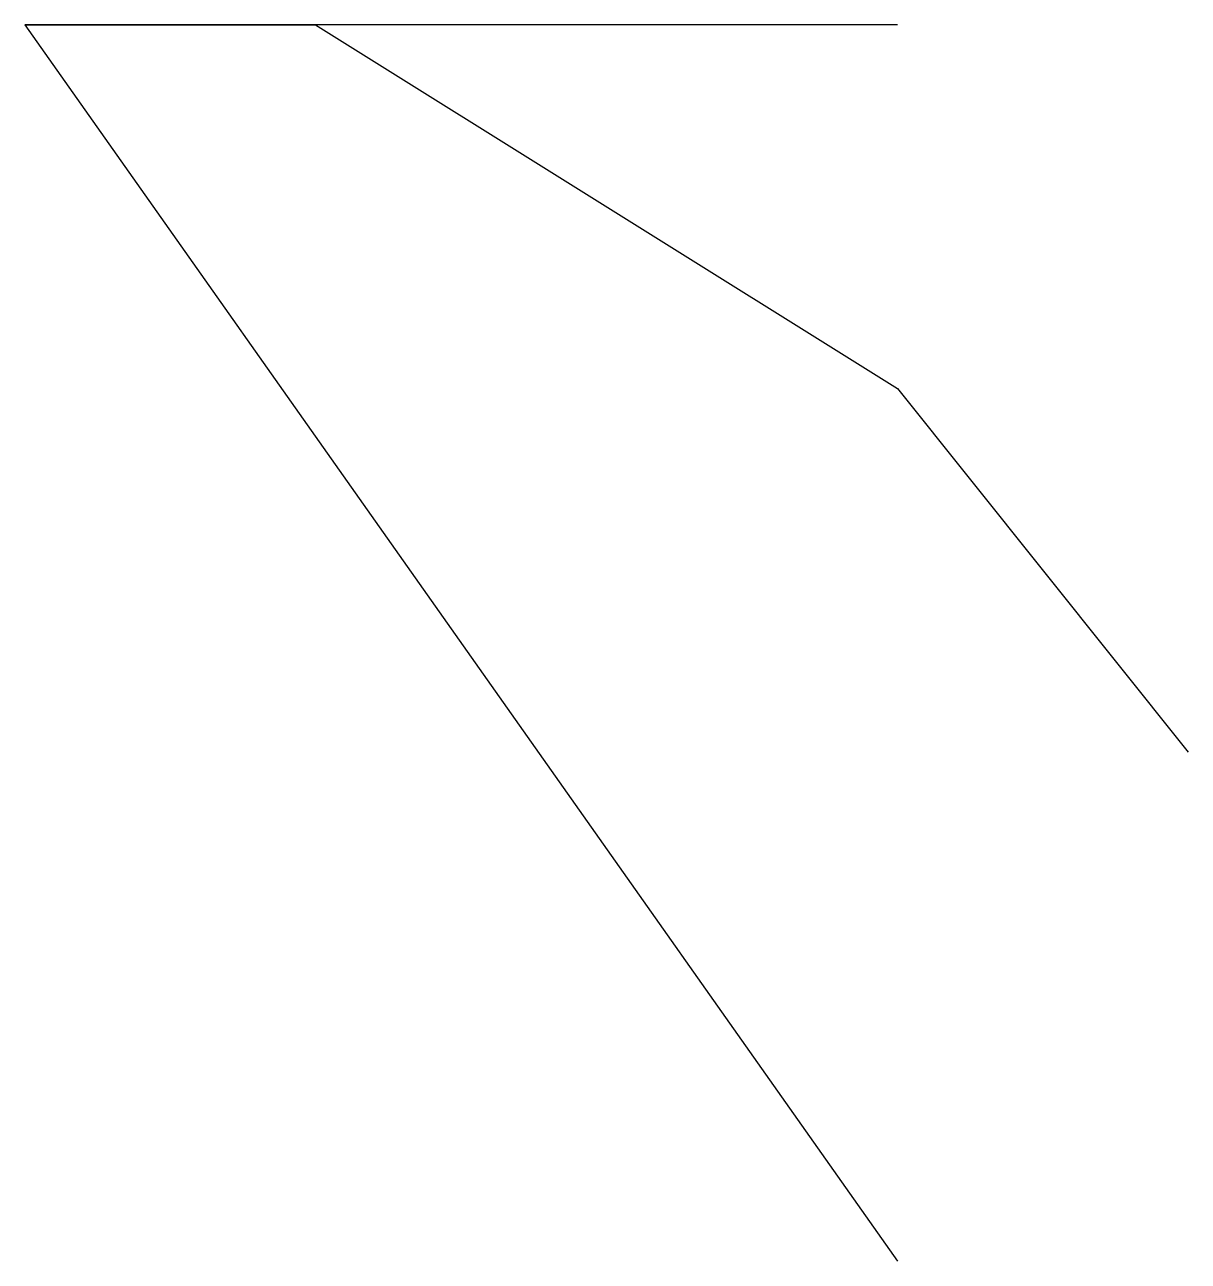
# Model space of a CAD drawing. Header units: millimetres. Extents: x 50 to 130, y 50 to 135.
import ezdxf

# ---------------------------------------------------------------- set-up
doc = ezdxf.new("R2010")
doc.units = ezdxf.units.MM
doc.layers.add('3p', color=6, linetype='Continuous')

msp = doc.modelspace()

# ---------------------------------------------------------------- linework, layer by layer
msp.add_line((50, 135, 80), (70, 135, 80))
at = {"layer": '3p'}
for points in [[(110, 135, 80), (50, 135, 35), (110, 50, 16)], [(70, 135, 80), (110, 110, 66), (130, 85, 0)]]:
    msp.add_polyline3d(points, dxfattribs=at)

doc.saveas('drawing.dxf')
